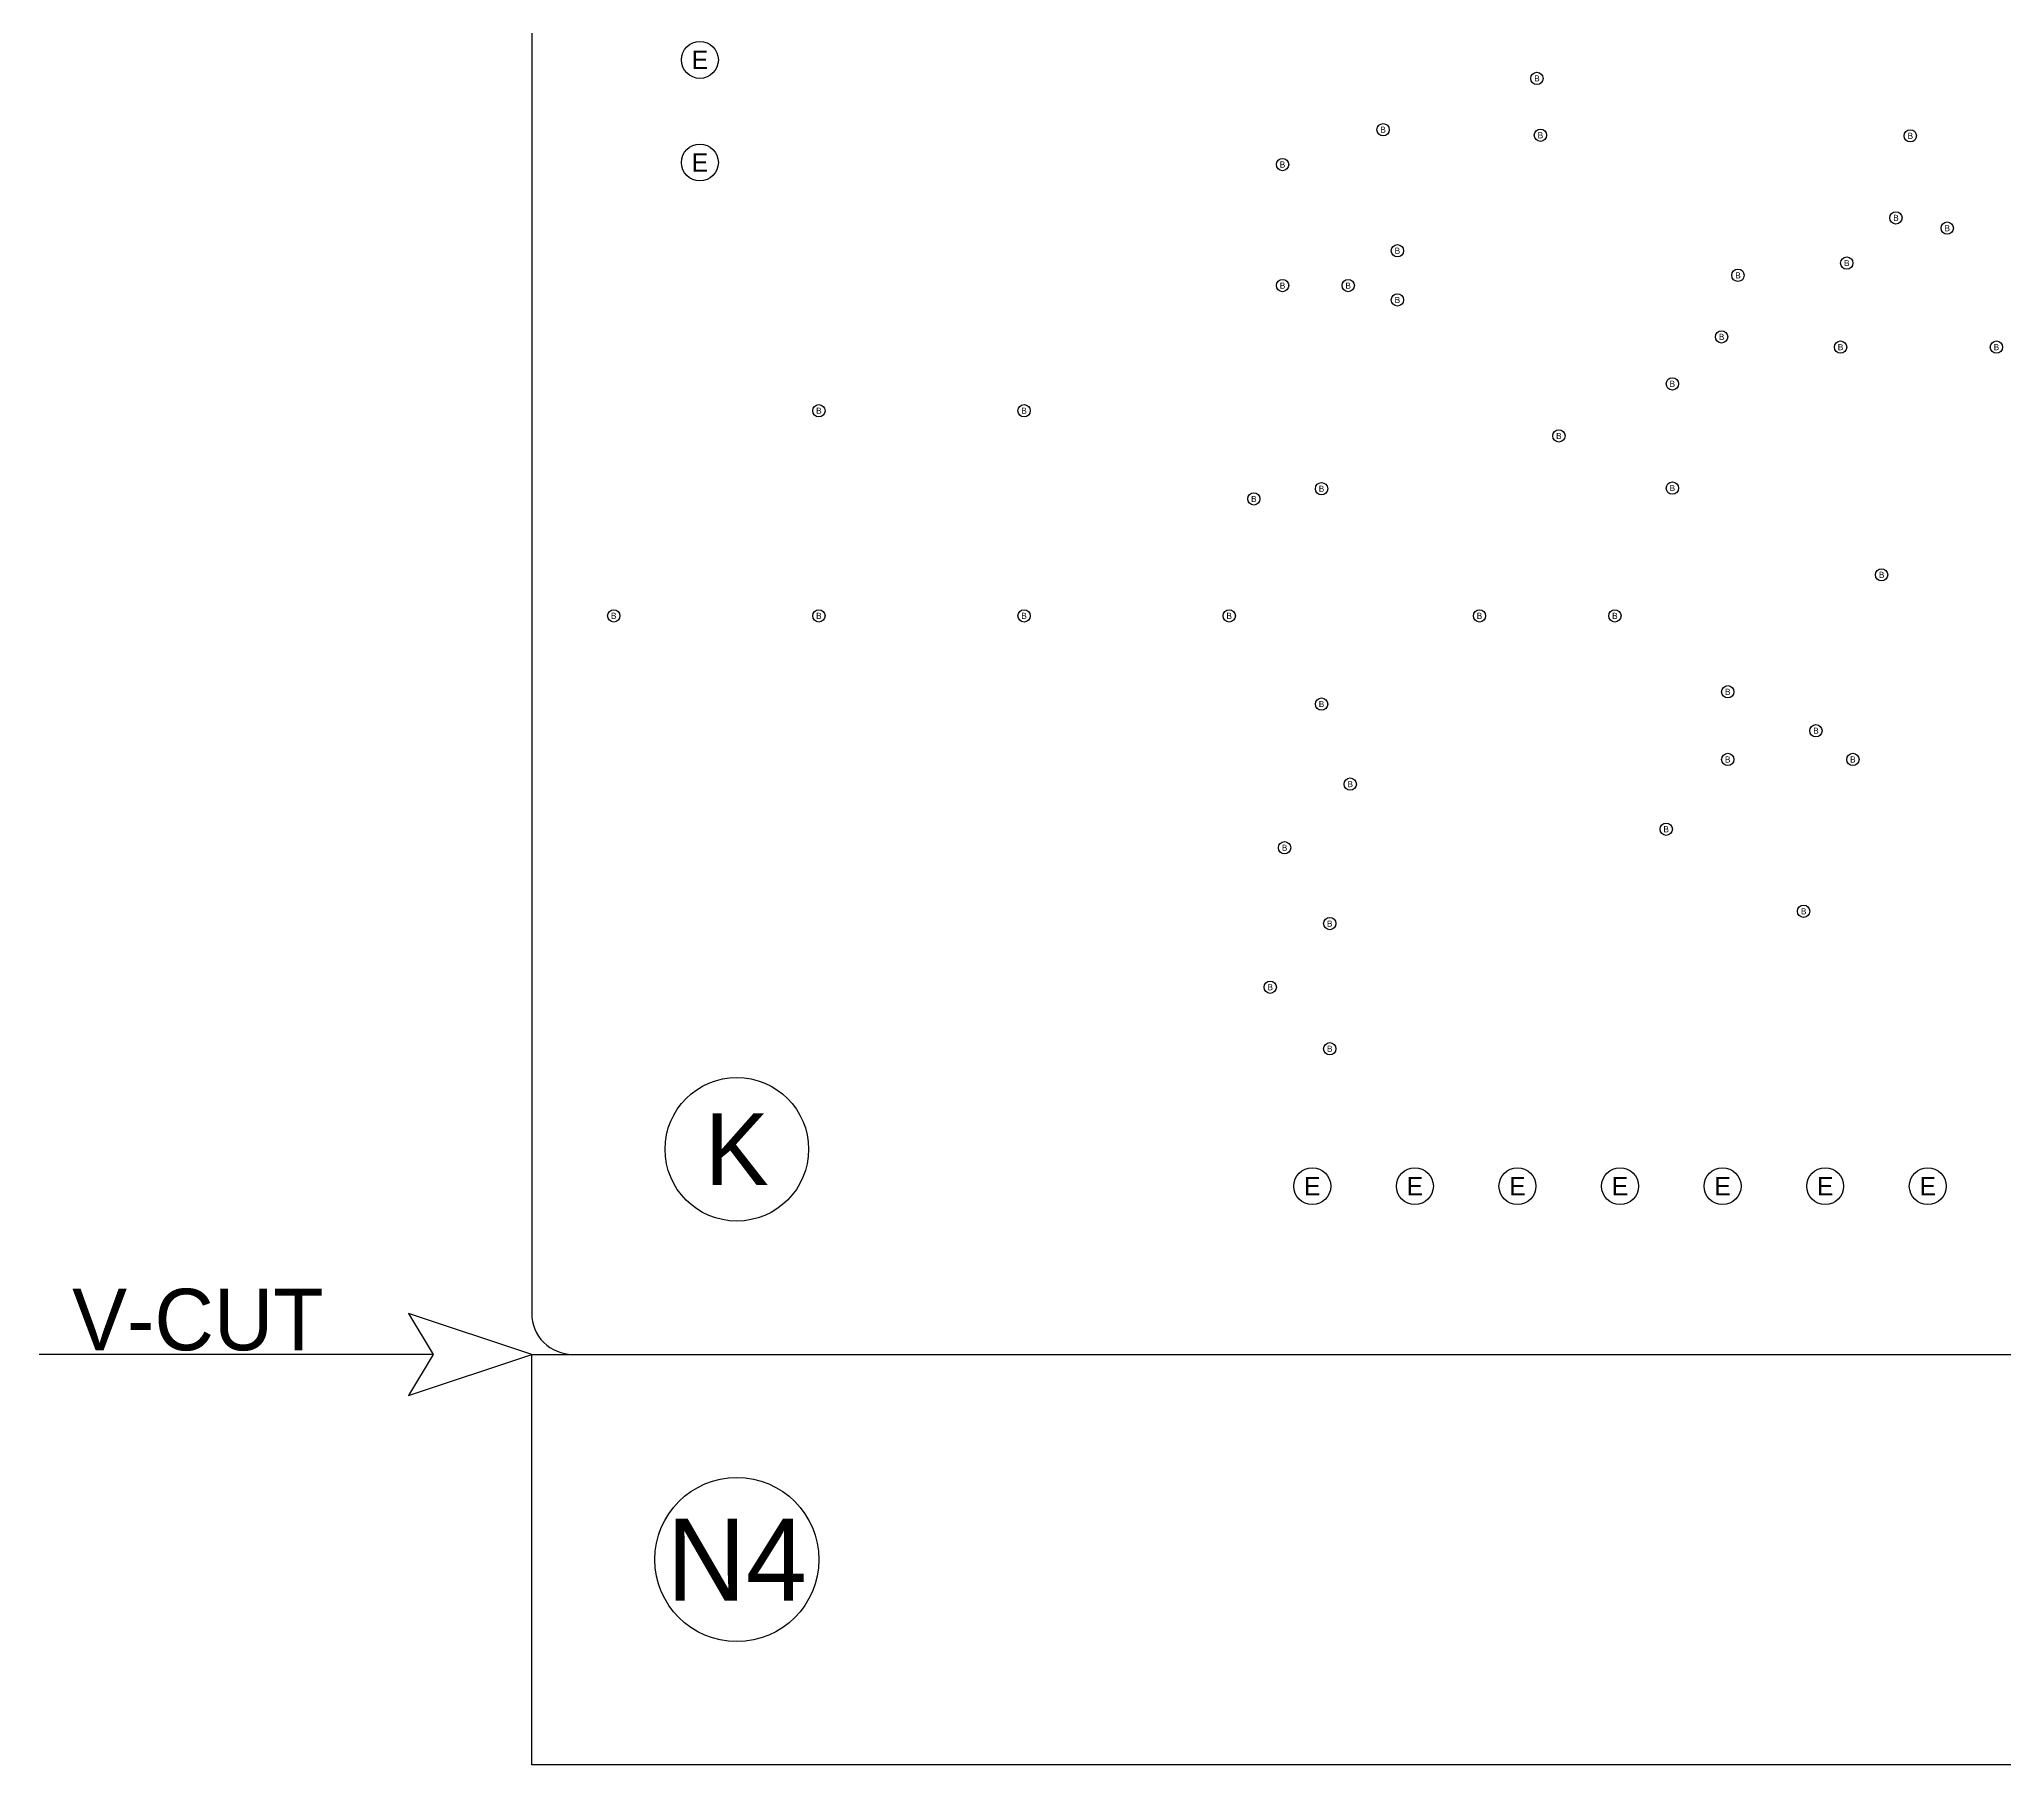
# Model space of a CAD drawing. Extents: x -12 to 315, y -10 to 160.
# Drawn here: x -12 to 35.9, y -10 to 32.05 of the extents above; entities that cross this region are included whole.
import ezdxf
from ezdxf.enums import TextEntityAlignment as Align

# ---------------------------------------------------------------- set-up
doc = ezdxf.new("R2010")
doc.units = 0
doc.layers.get('0').update_dxf_attribs({"linetype": 'CONTINUOUS'})
doc.layers.add('BG_OUTLINE', color=7, linetype='CONTINUOUS')
doc.layers.add('MA_NCLEGEND-1-6', color=231, linetype='CONTINUOUS')

# ---------------------------------------------------------------- blocks, each defined once
blk = doc.blocks.new('FIGURE_CIRCLE')
blk.add_circle((0, 0), 0.5)

msp = doc.modelspace()

# ---------------------------------------------------------------- linework, layer by layer
at = {"layer": 'BG_OUTLINE'}
msp.add_lwpolyline([(180, 15), (180, 149, 0.414214), (179, 150), (1, 150, 0.414214), (0, 149), (0, 1, 0.414214), (1, 0), (179, 0, 0.414214), (180, 1), (180, 149)], format="xyb", dxfattribs=at)
for points in [[(0, 0), (-3, 1), (-2.4, 0), (-3, -1), (0, 0)], [(-2.4, 0), (-12, 0)], [(180, 0), (180, -10), (0, -10), (0, 0), (180, 0)]]:
    msp.add_lwpolyline(points, dxfattribs=at)

# ---------------------------------------------------------------- block references
at = {"layer": 'MA_NCLEGEND-1-6'}
for p, xscale, yscale in [((4.1, 31.55), 0.9, 0.9), ((24.5, 31.1), 0.3, 0.3), ((20.75, 29.85), 0.3, 0.3), ((24.585, 29.715), 0.3, 0.3), ((33.6, 29.7), 0.3, 0.3), ((4.1, 29.05), 0.9, 0.9), ((18.3, 29), 0.3, 0.3), ((33.25, 27.7), 0.3, 0.3), ((34.5, 27.45), 0.3, 0.3), ((21.1, 26.9), 0.3, 0.3), ((29.4, 26.3), 0.3, 0.3), ((32.05, 26.6), 0.3, 0.3), ((18.3, 26.05), 0.3, 0.3), ((19.9, 26.05), 0.3, 0.3), ((21.1, 25.7), 0.3, 0.3), ((29, 24.8), 0.3, 0.3), ((31.9, 24.55), 0.3, 0.3), ((35.7, 24.55), 0.3, 0.3), ((27.8, 23.655), 0.3, 0.3), ((7, 23), 0.3, 0.3), ((12, 23), 0.3, 0.3), ((25.035, 22.385), 0.3, 0.3), ((19.25, 21.1), 0.3, 0.3), ((27.8, 21.115), 0.3, 0.3), ((17.6, 20.85), 0.3, 0.3), ((32.9, 19), 0.3, 0.3), ((2, 18), 0.3, 0.3), ((7, 18), 0.3, 0.3), ((12, 18), 0.3, 0.3), ((17, 18), 0.3, 0.3), ((23.1, 18), 0.3, 0.3), ((26.4, 18), 0.3, 0.3), ((29.15, 16.15), 0.3, 0.3), ((19.25, 15.85), 0.3, 0.3), ((31.3, 15.2), 0.3, 0.3), ((29.15, 14.5), 0.3, 0.3), ((32.2, 14.5), 0.3, 0.3), ((19.95, 13.9), 0.3, 0.3), ((27.65, 12.8), 0.3, 0.3), ((18.35, 12.35), 0.3, 0.3), ((19.45, 10.5), 0.3, 0.3), ((31, 10.8), 0.3, 0.3), ((18, 8.95), 0.3, 0.3), ((19.45, 7.45), 0.3, 0.3), ((5, 5), 3.5, 3.5), ((19.025, 4.1), 0.9, 0.9), ((21.525, 4.1), 0.9, 0.9), ((24.025, 4.1), 0.9, 0.9), ((26.525, 4.1), 0.9, 0.9), ((29.025, 4.1), 0.9, 0.9), ((31.525, 4.1), 0.9, 0.9), ((34.025, 4.1), 0.9, 0.9), ((5, -5), 4, 4)]:
    msp.add_blockref('FIGURE_CIRCLE', p, dxfattribs=dict(at, xscale=xscale, yscale=yscale))

# ---------------------------------------------------------------- texts
at = {"layer": 'BG_OUTLINE'}
msp.add_text('V-CUT', height=1.5, dxfattribs=at).set_placement((-11.2, 0.1))
at = {"layer": 'MA_NCLEGEND-1-6'}
for s, height, p in [('E', 0.45, (4.1, 31.55)), ('B', 0.15, (24.5, 31.1)), ('B', 0.15, (20.75, 29.85)), ('B', 0.15, (24.585, 29.715)), ('B', 0.15, (33.6, 29.7)), ('E', 0.45, (4.1, 29.05)), ('B', 0.15, (18.3, 29)), ('B', 0.15, (33.25, 27.7)), ('B', 0.15, (34.5, 27.45)), ('B', 0.15, (21.1, 26.9)), ('B', 0.15, (29.4, 26.3)), ('B', 0.15, (32.05, 26.6)), ('B', 0.15, (18.3, 26.05)), ('B', 0.15, (19.9, 26.05)), ('B', 0.15, (21.1, 25.7)), ('B', 0.15, (29, 24.8)), ('B', 0.15, (31.9, 24.55)), ('B', 0.15, (35.7, 24.55)), ('B', 0.15, (27.8, 23.655)), ('B', 0.15, (7, 23)), ('B', 0.15, (12, 23)), ('B', 0.15, (25.035, 22.385)), ('B', 0.15, (19.25, 21.1)), ('B', 0.15, (27.8, 21.115)), ('B', 0.15, (17.6, 20.85)), ('B', 0.15, (32.9, 19)), ('B', 0.15, (2, 18)), ('B', 0.15, (7, 18)), ('B', 0.15, (12, 18)), ('B', 0.15, (17, 18)), ('B', 0.15, (23.1, 18)), ('B', 0.15, (26.4, 18)), ('B', 0.15, (19.25, 15.85)), ('B', 0.15, (29.15, 16.15)), ('B', 0.15, (31.3, 15.2)), ('B', 0.15, (29.15, 14.5)), ('B', 0.15, (32.2, 14.5)), ('B', 0.15, (19.95, 13.9)), ('B', 0.15, (27.65, 12.8)), ('B', 0.15, (18.35, 12.35)), ('B', 0.15, (19.45, 10.5)), ('B', 0.15, (31, 10.8)), ('B', 0.15, (18, 8.95)), ('B', 0.15, (19.45, 7.45)), ('K', 1.75, (5, 5)), ('E', 0.45, (19.025, 4.1)), ('E', 0.45, (21.525, 4.1)), ('E', 0.45, (24.025, 4.1)), ('E', 0.45, (26.525, 4.1)), ('E', 0.45, (29.025, 4.1)), ('E', 0.45, (31.525, 4.1)), ('E', 0.45, (34.025, 4.1)), ('N4', 2, (5, -5))]:
    msp.add_text(s, height=height, dxfattribs=at).set_placement(p, align=Align.MIDDLE_CENTER)

doc.saveas('drawing.dxf')
